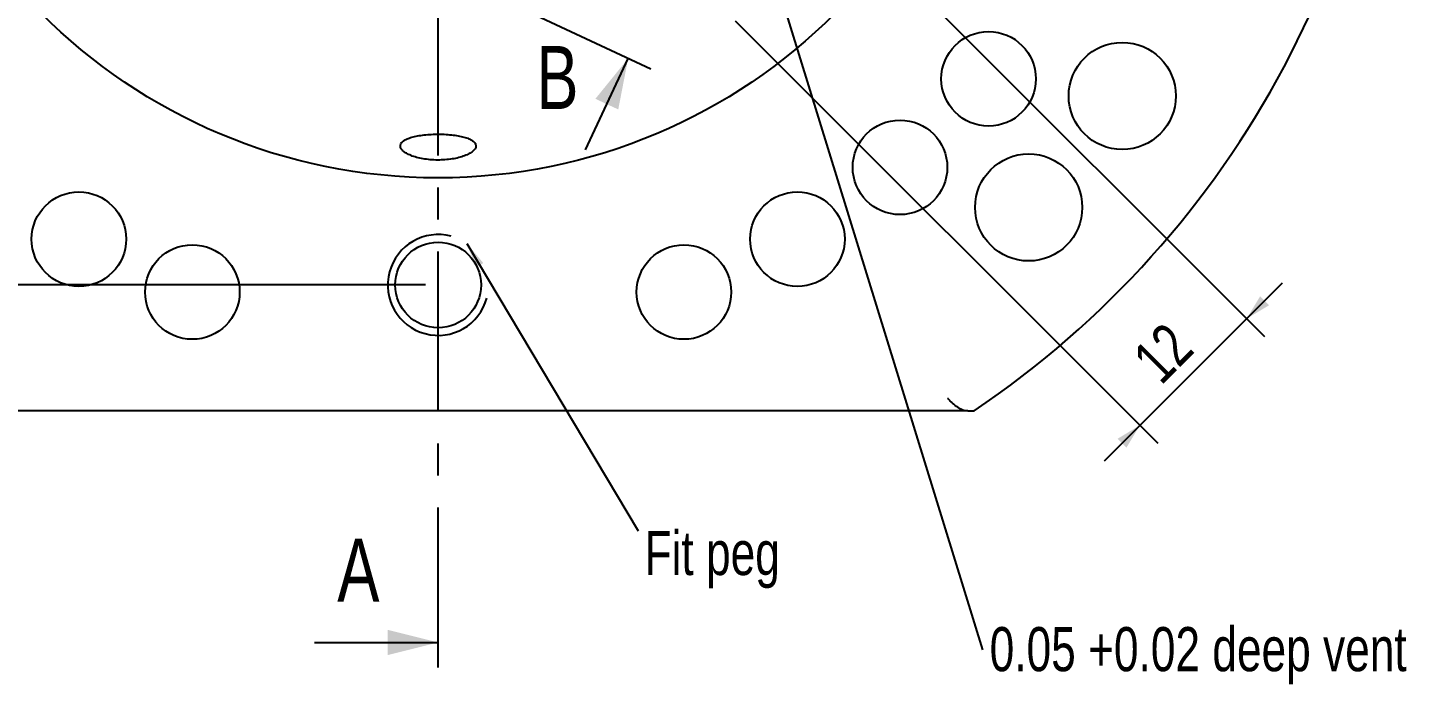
# Model space of a CAD drawing. Header units: millimetres. Extents: x 8 to 3888, y -9857 to 412.
# Drawn here: x 91.3 to 200.7, y 117.1 to 169.2 of the extents above; entities that cross this region are included whole.
import ezdxf

# ---------------------------------------------------------------- set-up
doc = ezdxf.new("R2010")
doc.units = ezdxf.units.MM
doc.linetypes.add('CENTERX2', pattern=[20.32, 12.7, -2.54, 2.54, -2.54])
for name, color, linetype in [('CENTERLINE', 4, 'CENTERX2'), ('DETAIL', 3, 'Continuous'), ('DIMENSIONS', 2, 'Continuous'), ('TEXT', 2, 'Continuous')]:
    doc.layers.add(name, color=color, linetype=linetype)
doc.layers.add('OUTLINE', color=7, linetype='Continuous', lineweight=25)
doc.styles.add('SLDTEXTSTYLE0', font='TXT', dxfattribs={"width": 0.75})
doc.dimstyles.new('SLDDIMSTYLE1', dxfattribs={"dimtxt": 3.5, "dimasz": 2, "dimexe": 0, "dimexo": 0.0625, "dimgap": 0.875, "dimtad": 1, "dimrnd": 1e-09, "dimzin": 12, "dimdsep": 46, "dimtxsty": 'SLDTEXTSTYLE0', "dimsah": 1, "dimcen": 0.09, "dimadec": 0, "dimazin": 3, "dimtfac": 1, "dimtofl": 0, "dimtmove": 0, "dimatfit": 3, "dimfxl": 0, "dimfrac": 2, "dimtolj": 1, "dimtzin": 12, "dimarcsym": 0})
doc.dimstyles.new('SLDDIMSTYLE2', dxfattribs={"dimtxt": 3.5, "dimasz": 2, "dimexe": 0, "dimexo": 0.0625, "dimgap": 0.875, "dimtad": 1, "dimdec": 4, "dimzin": 12, "dimdsep": 46, "dimtxsty": 'SLDTEXTSTYLE0', "dimsah": 1, "dimcen": 0.09, "dimazin": 3, "dimtfac": 1, "dimtofl": 0, "dimtmove": 0, "dimatfit": 3, "dimfxl": 0, "dimfrac": 2, "dimtolj": 1, "dimtzin": 12, "dimarcsym": 0})
doc.dimstyles.new('SLDDIMSTYLE3', dxfattribs={"dimtxt": 3.5, "dimasz": 2, "dimexe": 0, "dimexo": 0.0625, "dimgap": 0.875, "dimtad": 1, "dimrnd": 1e-09, "dimzin": 12, "dimdsep": 46, "dimtxsty": 'SLDTEXTSTYLE0', "dimsah": 1, "dimcen": 0.09, "dimadec": 0, "dimazin": 3, "dimtfac": 1, "dimtmove": 0, "dimatfit": 0, "dimfxl": 0, "dimfrac": 2, "dimtolj": 1, "dimtzin": 12, "dimarcsym": 0})
doc.dimstyles.new('SLDDIMSTYLE4', dxfattribs={"dimtxt": 0.18, "dimasz": 2, "dimexe": 0, "dimexo": 0.0625, "dimgap": 0, "dimtad": 0, "dimtih": 1, "dimtoh": 1, "dimdec": 0, "dimrnd": 1e-09, "dimzin": 0, "dimdsep": 46, "dimtxsty": 'Standard', "dimsah": 1, "dimcen": 0.09, "dimadec": 0, "dimazin": 0, "dimtfac": 2, "dimtdec": 0, "dimtofl": 0, "dimtmove": 0, "dimatfit": 3, "dimfxl": 0, "dimfrac": 2, "dimtolj": 1, "dimtzin": 0, "dimarcsym": 0})
doc.dimstyles.new('SLDDIMSTYLE5', dxfattribs={"dimtxt": 0.18, "dimasz": 1, "dimexe": 0, "dimexo": 0.0625, "dimgap": 0, "dimtad": 0, "dimtih": 1, "dimtoh": 1, "dimdec": 0, "dimrnd": 1e-09, "dimzin": 0, "dimdsep": 46, "dimtxsty": 'Standard', "dimblk1": 'DOT', "dimblk2": 'DOT', "dimsah": 1, "dimcen": 0.09, "dimadec": 0, "dimazin": 0, "dimtfac": 1, "dimtdec": 0, "dimtofl": 0, "dimtmove": 0, "dimatfit": 3, "dimldrblk": 'DOT', "dimfxl": 0, "dimfrac": 2, "dimtolj": 1, "dimtzin": 0, "dimarcsym": 0})

# ---------------------------------------------------------------- blocks, each defined once
blk = doc.blocks.new('_D_3')
at = {"layer": 'DIMENSIONS'}
blk.add_arc((63.88, 201.76), 56.29, 335, 0, dxfattribs=at)
for points in [[(120.18, 201.76), (119.64, 199.77), (120.64, 199.75)], [(114.9, 177.97), (116.17, 179.59), (115.26, 180)]]:
    blk.add_solid(points, dxfattribs=at)
at = {"layer": 'DIMENSIONS', "insert": (113.68, 187.11), "char_height": 3.5, "attachment_point": 1, "rotation": 77.5, "style": 'SLDTEXTSTYLE0'}
blk.add_mtext('25°', dxfattribs=at)
blk = doc.blocks.new('_D_4')
at = {"layer": 'DIMENSIONS'}
for p, q in [((46.91, 201.76), (37.91, 201.76)), ((39.91, 148.76), (39.91, 201.76)), ((122.91, 148.76), (37.91, 148.76))]:
    blk.add_line(p, q, dxfattribs=at)
for points in [[(39.91, 201.76), (39.41, 199.76), (40.41, 199.76)], [(39.91, 148.76), (40.41, 150.76), (39.41, 150.76)]]:
    blk.add_solid(points, dxfattribs=at)
at = {"layer": 'DIMENSIONS', "insert": (35.4, 172.67), "char_height": 3.5, "attachment_point": 1, "rotation": 90, "style": 'SLDTEXTSTYLE0'}
blk.add_mtext('53', dxfattribs=at)
blk = doc.blocks.new('_D_5')
at = {"layer": 'DIMENSIONS'}
for p, q in [((155.96, 178.19), (189.47, 144.68)), ((147.47, 169.71), (180.99, 136.19)), ((188.06, 146.09), (190.89, 148.92)), ((179.57, 137.61), (188.06, 146.09)), ((179.57, 137.61), (176.75, 134.78))]:
    blk.add_line(p, q, dxfattribs=at)
for points in [[(188.06, 146.09), (189.83, 147.15), (189.12, 147.86)], [(179.57, 137.61), (177.81, 136.55), (178.51, 135.84)]]:
    blk.add_solid(points, dxfattribs=at)
at = {"layer": 'DIMENSIONS', "insert": (178.8, 143.21), "char_height": 3.5, "attachment_point": 1, "rotation": 45, "style": 'SLDTEXTSTYLE0'}
blk.add_mtext('12', dxfattribs=at)
blk = doc.blocks.new('SW_NOTE_5')
at = {"layer": 'TEXT', "color": 0, "insert": (0.58, 1.8), "char_height": 3.5, "attachment_point": 1, "style": 'SLDTEXTSTYLE0'}
blk.add_mtext('0.05 +0.02 deep vent', dxfattribs=at)
blk = doc.blocks.new('_Dot')
at = {"color": 0, "linetype": 'ByBlock', "lineweight": -2}
blk.add_line((-0.5, 0), (-1, 0), dxfattribs=at)
at = {"color": 0, "linetype": 'ByBlock', "const_width": 0.5}
blk.add_lwpolyline([(-0.25, 0, 1), (0.25, 0, 1)], format="xyb", close=True, dxfattribs=at)

msp = doc.modelspace()

# ---------------------------------------------------------------- linework, layer by layer
at = {"layer": 'CENTERLINE'}
for p, q in [((123.91153, 118.38715), (123.91153, 279.77333)), ((140.79658, 165.8906), (110.56283, 179.98883))]:
    msp.add_line(p, q, dxfattribs=at)
at = {"layer": 'CENTERLINE', "linetype": 'Continuous'}
for p, q in [((135.60302, 159.48538), (138.98397, 166.73584)), ((114.11438, 120.38715), (123.91153, 120.38715))]:
    msp.add_line(p, q, dxfattribs=at)
at = {"layer": 'CENTERLINE'}
for points in [[(138.98397, 166.73584), (136.38718, 163.53323), (138.1998, 162.68799)], [(123.91153, 120.38715), (119.91153, 121.38715), (119.91153, 119.38715)]]:
    msp.add_solid(points, dxfattribs=at)
at = {"layer": 'DETAIL'}
msp.add_arc((123.91153, 148.75653), 4, 75, 345, dxfattribs=at)
at = {"layer": 'OUTLINE'}
msp.add_line((165.93942, 138.75653), (81.88364, 138.75653), dxfattribs=at)
for centre, radius in [((123.91153, 201.75653), 44.5), ((167.57606, 165.11764), 3.75), ((178.18035, 163.75709), 4.25), ((160.55042, 158.092), 3.75), ((170.75735, 154.91071), 4.25), ((95.41153, 152.39309), 3.75), ((152.41153, 152.39309), 3.75), ((123.91153, 148.75653), 3.4), ((104.41638, 148.19405), 3.75), ((143.40668, 148.19405), 3.75)]:
    msp.add_circle(centre, radius, dxfattribs=at)
msp.add_arc((123.91153, 201.75653), 76, 304.0092414, 55.9907586, dxfattribs=at)
for points, knots in [([(125.89439, 158.96985), (126.04308, 159.02077), (126.17644, 159.076), (126.41376, 159.19407), (126.5186, 159.25764), (126.69172, 159.38832), (126.76014, 159.45511), (126.86101, 159.5911), (126.89315, 159.66072), (126.9179, 159.79621), (126.91127, 159.8628), (126.85908, 159.9936), (126.81359, 160.0568), (126.68724, 160.17594), (126.60548, 160.23279), (126.40739, 160.33882), (126.29307, 160.38714), (126.03464, 160.47529), (125.88872, 160.51545), (125.57712, 160.58479), (125.41108, 160.6143), (125.05834, 160.66359), (124.87175, 160.68319), (124.49389, 160.71131), (124.30067, 160.72014), (123.90529, 160.72716), (123.70914, 160.72523), (123.3216, 160.71087), (123.12791, 160.69824), (122.75554, 160.66249), (122.57771, 160.63959), (122.23853, 160.58331), (122.07639, 160.54958), (121.78259, 160.47351), (121.64908, 160.43097), (121.40946, 160.33592), (121.30523, 160.28396), (121.13291, 160.17367), (121.06344, 160.11454), (120.96175, 159.98992), (120.93031, 159.92572), (120.90516, 159.79344), (120.91191, 159.7246), (120.96378, 159.588), (121.00839, 159.52003), (121.13508, 159.38505), (121.21765, 159.31813), (121.41363, 159.19167), (121.52765, 159.13133), (121.78894, 159.01736), (121.93259, 158.96536), (122.24284, 158.87239), (122.41165, 158.83093), (122.7649, 158.76192), (122.94791, 158.73445), (123.32653, 158.69383), (123.52374, 158.68078), (123.91465, 158.67065), (124.11007, 158.67327), (124.50086, 158.69413), (124.69397, 158.71241), (125.24889, 158.7881), (125.59702, 158.86802), (125.89439, 158.96985)], [0, 0, 0, 0, 0.03125, 0.03125, 0.0625, 0.0625, 0.09375, 0.09375, 0.125, 0.125, 0.15625, 0.15625, 0.1875, 0.1875, 0.21875, 0.21875, 0.25, 0.25, 0.28125, 0.28125, 0.3125, 0.3125, 0.34375, 0.34375, 0.375, 0.375, 0.40625, 0.40625, 0.4375, 0.4375, 0.46875, 0.46875, 0.5, 0.5, 0.53125, 0.53125, 0.5625, 0.5625, 0.59375, 0.59375, 0.625, 0.625, 0.65625, 0.65625, 0.6875, 0.6875, 0.71875, 0.71875, 0.75, 0.75, 0.78125, 0.78125, 0.8125, 0.8125, 0.84375, 0.84375, 0.875, 0.875, 0.90625, 0.90625, 0.9375, 0.9375, 1, 1, 1, 1]), ([(165.93942, 138.75653), (165.80222, 138.75653), (165.66927, 138.78247), (165.39934, 138.88362), (165.26381, 138.95892), (164.99391, 139.14415), (164.85636, 139.25632), (164.65259, 139.43605), (164.58467, 139.49816), (164.44768, 139.62569), (164.37766, 139.69202), (164.30955, 139.75653)], [0, 0, 0, 0, 0.25, 0.25, 0.5, 0.5, 0.75, 0.75, 0.875, 0.875, 1, 1, 1, 1]), ([(165.93942, 138.75653), (166.00785, 138.75653), (166.07155, 138.75653), (166.1873, 138.75653), (166.23966, 138.75653), (166.32595, 138.75653), (166.36036, 138.75653), (166.40794, 138.75653), (166.42035, 138.75653), (166.42035, 138.75653)], [0, 0, 0, 0, 0.25, 0.25, 0.5, 0.5, 0.75, 0.75, 1, 1, 1, 1])]:
    msp.add_open_spline(points, degree=3, knots=knots, dxfattribs=at)

# ---------------------------------------------------------------- block references
at = {"layer": 'TEXT'}
msp.add_blockref('SW_NOTE_5', (167.08242, 119.80537), dxfattribs=at)

# ---------------------------------------------------------------- texts
at = {"layer": 'CENTERLINE', "char_height": 5, "attachment_point": 1, "style": 'SLDTEXTSTYLE0'}
for s, insert in [('B', (131.70401, 167.72646)), ('A', (115.91153, 128.62823))]:
    msp.add_mtext(s, dxfattribs=dict(at, insert=insert))
at = {"layer": 'TEXT', "insert": (140.28629, 129.2342), "char_height": 3.5, "attachment_point": 1, "style": 'SLDTEXTSTYLE0'}
msp.add_mtext('Fit peg', dxfattribs=at)

# ---------------------------------------------------------------- dimensions: what is measured, and where the dimension line sits
at = {"layer": 'DIMENSIONS'}
for base, p1, p2, angle, dimstyle, picture, middle in [((39.91153, 201.75653), (123.91153, 148.75653), (47.91153, 201.75653), 90, 'SLDDIMSTYLE1', '_D_4', (39.91153, 175.25653)), ((188.06018, 146.09317), (146.76723, 170.41555), (155.25251, 178.90084), 45, 'SLDDIMSTYLE3', '_D_5', (183.81754, 141.85053))]:
    dim = msp.add_linear_dim(base=base, p1=p1, p2=p2, angle=angle, dimstyle=dimstyle, dxfattribs=at)
    dim.commit()
    dim.dimension.update_dxf_attribs({"geometry": picture, "text_midpoint": middle, "dimtype": 160})
dim = msp.add_angular_dim_2l(base=(118.84214, 189.57213), line1=((110.56283, 179.98883), (140.79658, 165.8906)), line2=((199.91153, 201.75653), (47.91153, 201.75653)), dimstyle='SLDDIMSTYLE2', dxfattribs=at)
dim.commit()
dim.dimension.update_dxf_attribs({"geometry": '_D_3', "text_midpoint": (118.84214, 189.57213), "dimtype": 162})

# ---------------------------------------------------------------- leaders
at = {"layer": 'TEXT'}
for points, dimstyle in [([(98.90255, 183.80207), (59.99918, 138.57122)], 'SLDDIMSTYLE4'), ([(149.58984, 176.55043), (167.08242, 119.80537)], 'SLDDIMSTYLE5'), ([(126.18649, 152.0466), (139.77895, 129.24768)], 'SLDDIMSTYLE4')]:
    msp.add_leader(points, dimstyle=dimstyle, dxfattribs=at)

doc.saveas('drawing.dxf')
